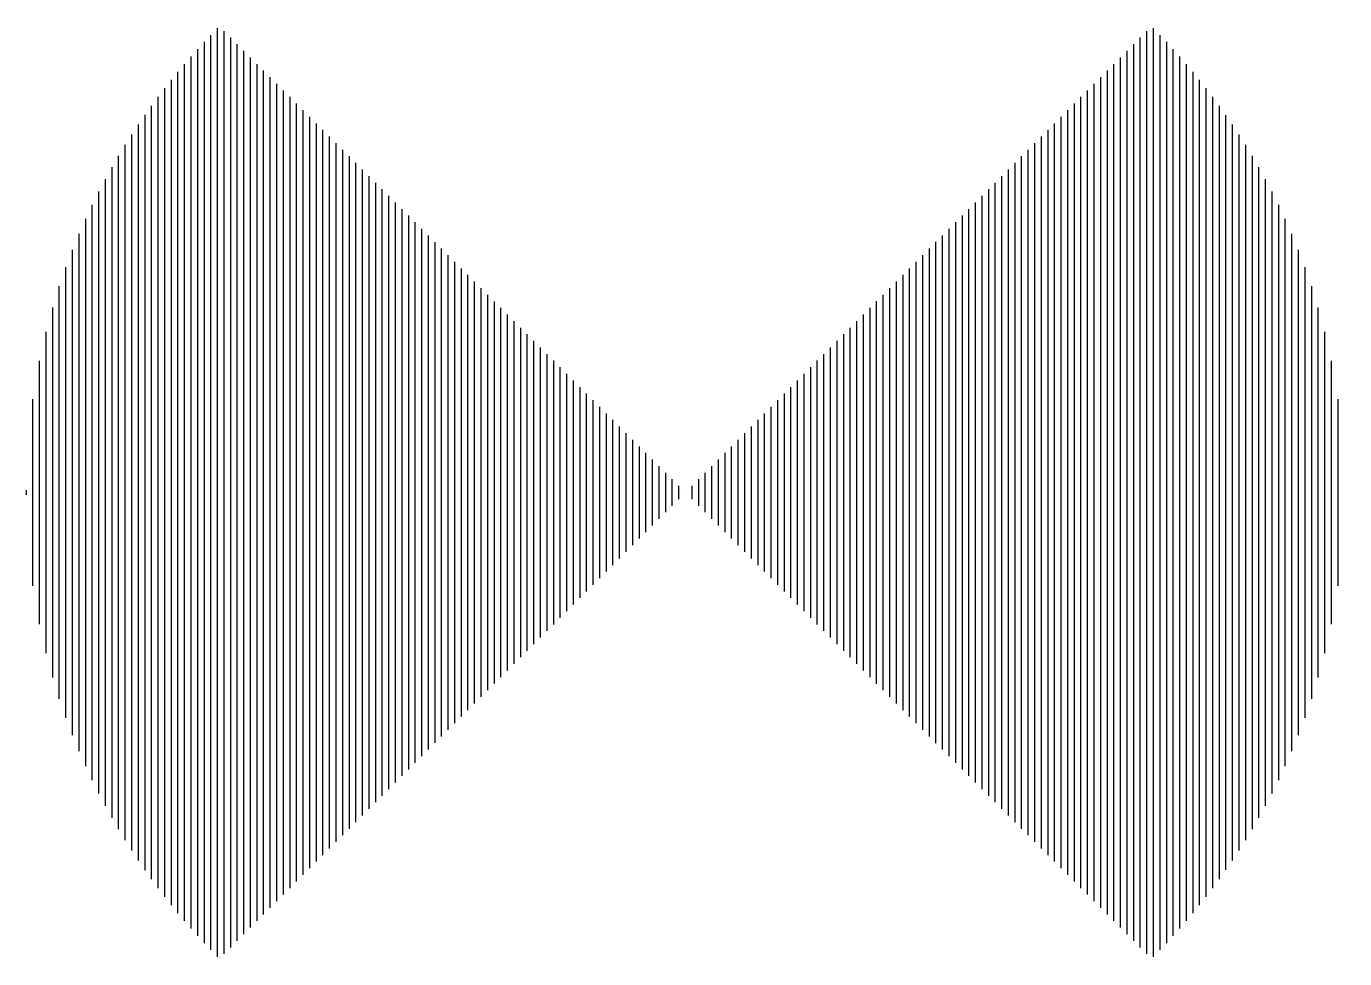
# Model space of a CAD drawing. Header units: inches. Extents: x -1 to 1, y -0.71 to 0.71.
import ezdxf

# ---------------------------------------------------------------- set-up
doc = ezdxf.new("R2010")
doc.units = ezdxf.units.IN
doc.header["$MEASUREMENT"] = 0

msp = doc.modelspace()

# ---------------------------------------------------------------- hatches: boundary and pattern name
at = {"linetype": 'ByBlock', "lineweight": -2}
h = msp.add_hatch(dxfattribs=at)
h.set_pattern_fill('_USER', color=0, scale=0.01, angle=90, style=0, pattern_type=0)
h.set_pattern_definition([(90, (0, 0), (-0.01, 6.123031769111886e-19), [])])
h.paths.add_polyline_path([(0, 0), (0.70710678118657, -0.7071067811865701, 0.4142135623730951), (0.7071067811865701, 0.7071067811865701)])
h.paths.add_polyline_path([(-0.7071067811865701, 0.7071067811865701, 0.4142135623730951), (-0.7071067811865701, -0.7071067811865701), (0, 0)])

doc.saveas('drawing.dxf')
